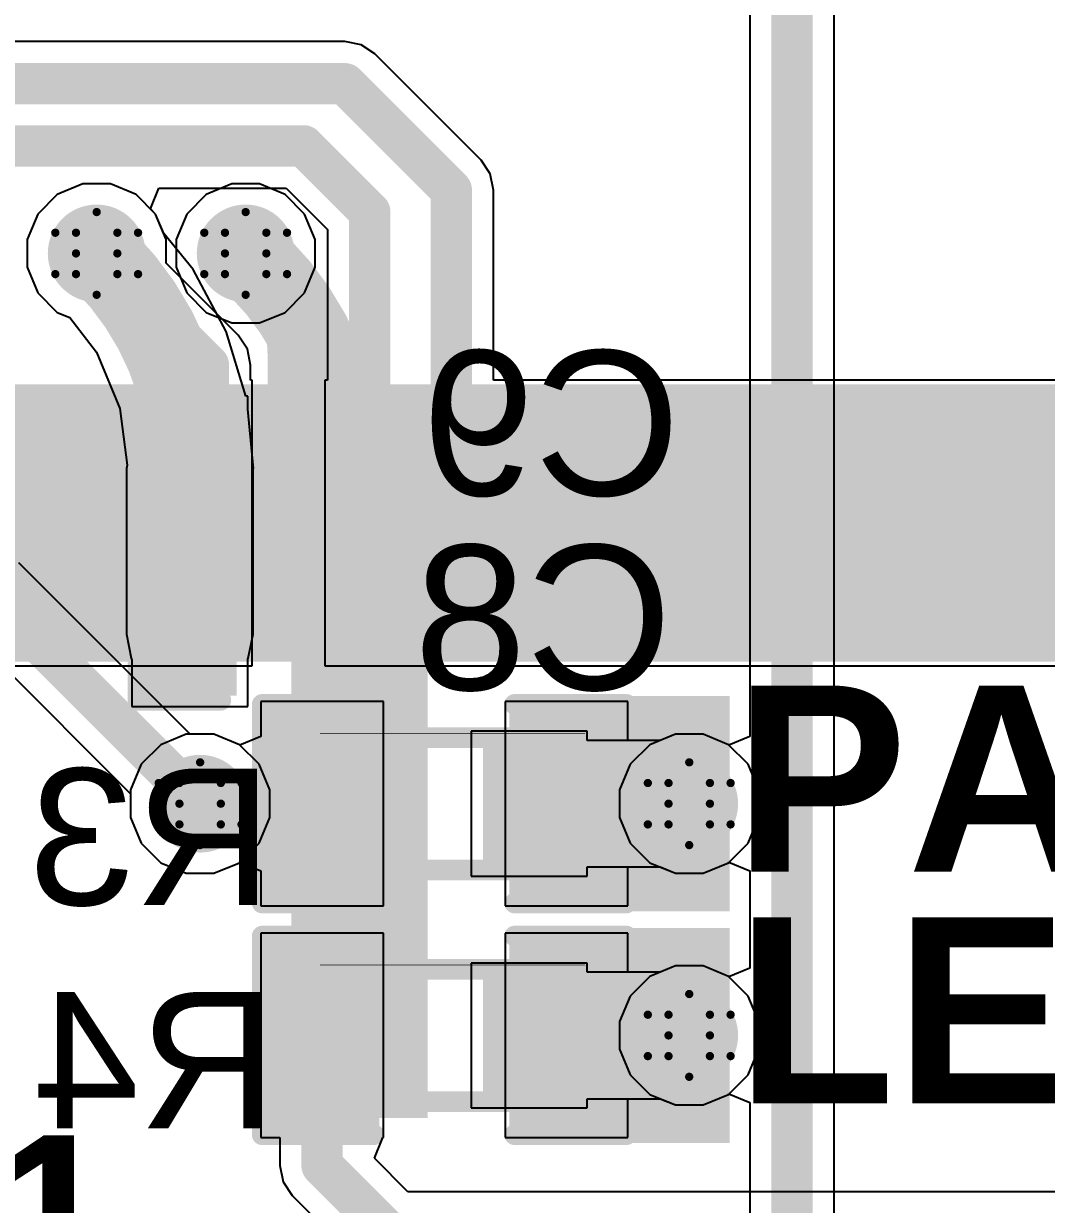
# Model space of a CAD drawing. Header units: inches. Extents: x -0.2 to 15.8, y 0 to 3.5.
# Drawn here: x 0.7223 to 0.9695, y 0.5292 to 0.8145 of the extents above; entities that cross this region are included whole.
import ezdxf

# ---------------------------------------------------------------- set-up
doc = ezdxf.new("R2010")
doc.units = ezdxf.units.IN
doc.header["$MEASUREMENT"] = 0
for name, color, linetype in [('Bottom Layer', 5, 'Continuous'), ('Bottom Overlay', 54, 'Continuous'), ('Bottom Paste', 16, 'Continuous'), ('Bottom Solder', 6, 'Continuous'), ('Drill Drawing', 1, 'Continuous'), ('Signal_1', 16, 'Continuous'), ('Signal_2', 76, 'Continuous'), ('Top Layer', 1, 'Continuous'), ('Top Overlay', 2, 'Continuous'), ('Top Paste', 8, 'Continuous'), ('Top Solder', 216, 'Continuous'), ('Via Holes', 16, 'Continuous')]:
    doc.layers.add(name, color=color, linetype=linetype)
doc.styles.add('Arial', font='', dxfattribs={"height": 0.2})
doc.styles.add('Arial_Bold', font='', dxfattribs={"height": 0.2})
doc.styles.get('Arial').set_extended_font_data('Arial')
doc.styles.get('Arial_Bold').set_extended_font_data('Arial', bold=True)

msp = doc.modelspace()

# ---------------------------------------------------------------- hatches: boundary and pattern name
at = {"layer": 'Bottom Layer'}
h = msp.add_hatch(color=5, dxfattribs=at)
edge = h.paths.add_edge_path()
edge.add_arc((0.74, 0.759), 0.01181, 0, 360)
h = msp.add_hatch(color=5, dxfattribs=at)
edge = h.paths.add_edge_path()
edge.add_arc((0.776, 0.759), 0.01181, 0, 360)
for points in [[(0.7715, 0.7195), (0.7715, 0.6945), (0.7535, 0.6945), (0.7535, 0.7195)], [(0.8085, 0.7195), (0.8085, 0.6945), (0.7905, 0.6945), (0.7905, 0.7195)], [(0.787, 0.55), (0.82, 0.55), (0.82, 0.704), (0.787, 0.704)], [(0.7715, 0.6795), (0.7715, 0.6545), (0.7535, 0.6545), (0.7535, 0.6795)], [(0.8085, 0.6795), (0.8085, 0.6545), (0.7905, 0.6545), (0.7905, 0.6795)], [(0.8165, 0.6385), (0.8165, 0.6135), (0.7985, 0.6135), (0.7985, 0.6385)], [(0.8535, 0.6385), (0.8535, 0.6135), (0.8355, 0.6135), (0.8355, 0.6385)], [(0.8165, 0.5825), (0.8165, 0.5575), (0.7985, 0.5575), (0.7985, 0.5825)], [(0.8535, 0.5825), (0.8535, 0.5575), (0.8355, 0.5575), (0.8355, 0.5825)]]:
    msp.add_hatch(color=5, dxfattribs=at).paths.add_polyline_path(points)
h = msp.add_hatch(color=5, dxfattribs=at)
edge = h.paths.add_edge_path()
edge.add_arc((0.765, 0.626), 0.01181, 0, 360)
h = msp.add_hatch(color=5, dxfattribs=at)
edge = h.paths.add_edge_path()
edge.add_arc((0.88319, 0.626), 0.01181, 0, 360)
h = msp.add_hatch(color=5, dxfattribs=at)
edge = h.paths.add_edge_path()
edge.add_arc((0.88319, 0.57), 0.01181, 0, 360)
at = {"layer": 'Bottom Paste'}
for points in [[(0.7715, 0.7195), (0.7715, 0.6945), (0.7535, 0.6945), (0.7535, 0.7195)], [(0.8085, 0.7195), (0.8085, 0.6945), (0.7905, 0.6945), (0.7905, 0.7195)], [(0.7715, 0.6795), (0.7715, 0.6545), (0.7535, 0.6545), (0.7535, 0.6795)], [(0.8085, 0.6795), (0.8085, 0.6545), (0.7905, 0.6545), (0.7905, 0.6795)], [(0.8165, 0.6385), (0.8165, 0.6135), (0.7985, 0.6135), (0.7985, 0.6385)], [(0.8535, 0.6385), (0.8535, 0.6135), (0.8355, 0.6135), (0.8355, 0.6385)], [(0.8165, 0.5825), (0.8165, 0.5575), (0.7985, 0.5575), (0.7985, 0.5825)], [(0.8535, 0.5825), (0.8535, 0.5575), (0.8355, 0.5575), (0.8355, 0.5825)]]:
    msp.add_hatch(color=16, dxfattribs=at).paths.add_polyline_path(points)
at = {"layer": 'Bottom Solder'}
for points in [[(0.77386, 0.72186), (0.77386, 0.69214), (0.75114, 0.69214), (0.75114, 0.72186)], [(0.81086, 0.72186), (0.81086, 0.69214), (0.78814, 0.69214), (0.78814, 0.72186)], [(0.77386, 0.68186), (0.77386, 0.65214), (0.75114, 0.65214), (0.75114, 0.68186)], [(0.81086, 0.68186), (0.81086, 0.65214), (0.78814, 0.65214), (0.78814, 0.68186)], [(0.81867, 0.64067), (0.81867, 0.61133), (0.79634, 0.61133), (0.79634, 0.64067)], [(0.85567, 0.64067), (0.85567, 0.61133), (0.83334, 0.61133), (0.83334, 0.64067)], [(0.81867, 0.58467), (0.81867, 0.55533), (0.79634, 0.55533), (0.79634, 0.58467)], [(0.85567, 0.58467), (0.85567, 0.55533), (0.83334, 0.55533), (0.83334, 0.58467)]]:
    msp.add_hatch(color=6, dxfattribs=at).paths.add_polyline_path(points)
at = {"layer": 'Signal_1'}
h = msp.add_hatch(color=16, dxfattribs=at)
edge = h.paths.add_edge_path()
edge.add_arc((0.74, 0.759), 0.01181, 0, 360)
h = msp.add_hatch(color=16, dxfattribs=at)
edge = h.paths.add_edge_path()
edge.add_arc((0.776, 0.759), 0.01181, 0, 360)
h = msp.add_hatch(color=16, dxfattribs=at)
edge = h.paths.add_edge_path()
edge.add_arc((0.765, 0.626), 0.01181, 0, 360)
h = msp.add_hatch(color=16, dxfattribs=at)
edge = h.paths.add_edge_path()
edge.add_arc((0.88319, 0.626), 0.01181, 0, 360)
h = msp.add_hatch(color=16, dxfattribs=at)
edge = h.paths.add_edge_path()
edge.add_arc((0.88319, 0.57), 0.01181, 0, 360)
at = {"layer": 'Signal_2'}
h = msp.add_hatch(color=76, dxfattribs=at)
edge = h.paths.add_edge_path()
edge.add_arc((0.74, 0.759), 0.01181, 0, 360)
h = msp.add_hatch(color=76, dxfattribs=at)
edge = h.paths.add_edge_path()
edge.add_arc((0.776, 0.759), 0.01181, 0, 360)
h = msp.add_hatch(color=76, dxfattribs=at)
edge = h.paths.add_edge_path()
edge.add_arc((0.765, 0.626), 0.01181, 0, 360)
h = msp.add_hatch(color=76, dxfattribs=at)
edge = h.paths.add_edge_path()
edge.add_arc((0.88319, 0.626), 0.01181, 0, 360)
h = msp.add_hatch(color=76, dxfattribs=at)
edge = h.paths.add_edge_path()
edge.add_arc((0.88319, 0.57), 0.01181, 0, 360)
at = {"layer": 'Top Layer'}
h = msp.add_hatch(color=1, dxfattribs=at)
edge = h.paths.add_edge_path()
edge.add_arc((0.74, 0.759), 0.01181, 0, 360)
h = msp.add_hatch(color=1, dxfattribs=at)
edge = h.paths.add_edge_path()
edge.add_arc((0.776, 0.759), 0.01181, 0, 360)
for points in [[(0.73317, 0.72338), (0.73317, 0.66432), (0.72135, 0.66432), (0.72135, 0.72338)], [(0.75285, 0.72338), (0.75285, 0.66432), (0.74104, 0.66432), (0.74104, 0.72338)], [(0.77254, 0.72338), (0.77254, 0.66432), (0.76073, 0.66432), (0.76073, 0.72338)], [(0.79222, 0.72338), (0.79222, 0.66432), (0.78041, 0.66432), (0.78041, 0.72338)], [(0.81191, 0.72338), (0.81191, 0.66432), (0.8001, 0.66432), (0.8001, 0.72338)], [(0.83159, 0.72338), (0.83159, 0.66432), (0.81978, 0.66432), (0.81978, 0.72338)], [(0.85128, 0.72338), (0.85128, 0.66432), (0.83947, 0.66432), (0.83947, 0.72338)], [(0.87096, 0.72338), (0.87096, 0.66432), (0.85915, 0.66432), (0.85915, 0.72338)], [(0.89065, 0.72338), (0.89065, 0.66432), (0.87884, 0.66432), (0.87884, 0.72338)], [(0.91033, 0.72338), (0.91033, 0.66432), (0.89852, 0.66432), (0.89852, 0.72338)], [(0.93002, 0.72338), (0.93002, 0.66432), (0.91821, 0.66432), (0.91821, 0.72338)], [(0.9497, 0.72338), (0.9497, 0.66432), (0.93789, 0.66432), (0.93789, 0.72338)], [(0.96939, 0.72338), (0.96939, 0.66432), (0.95758, 0.66432), (0.95758, 0.72338)], [(0.78463, 0.64569), (0.80432, 0.64569), (0.80432, 0.60631), (0.78463, 0.60631)], [(0.84369, 0.64569), (0.86337, 0.64569), (0.86337, 0.60631), (0.84369, 0.60631)], [(0.78463, 0.58969), (0.80432, 0.58969), (0.80432, 0.55031), (0.78463, 0.55031)], [(0.84369, 0.58969), (0.86337, 0.58969), (0.86337, 0.55031), (0.84369, 0.55031)]]:
    msp.add_hatch(color=1, dxfattribs=at).paths.add_polyline_path(points)
h = msp.add_hatch(color=1, dxfattribs=at)
edge = h.paths.add_edge_path()
edge.add_arc((0.765, 0.626), 0.01181, 0, 360)
h = msp.add_hatch(color=1, dxfattribs=at)
edge = h.paths.add_edge_path()
edge.add_arc((0.88319, 0.626), 0.01181, 0, 360)
h = msp.add_hatch(color=1, dxfattribs=at)
edge = h.paths.add_edge_path()
edge.add_arc((0.88319, 0.57), 0.01181, 0, 360)
at = {"layer": 'Top Overlay'}
for points in [[(0.868, 0.6), (0.893, 0.6), (0.893, 0.652), (0.868, 0.652)], [(0.868, 0.544), (0.893, 0.544), (0.893, 0.596), (0.868, 0.596)]]:
    msp.add_hatch(color=2, dxfattribs=at).paths.add_polyline_path(points)
at = {"layer": 'Top Paste'}
for points in [[(0.73317, 0.72338), (0.73317, 0.66432), (0.72135, 0.66432), (0.72135, 0.72338)], [(0.75285, 0.72338), (0.75285, 0.66432), (0.74104, 0.66432), (0.74104, 0.72338)], [(0.77254, 0.72338), (0.77254, 0.66432), (0.76073, 0.66432), (0.76073, 0.72338)], [(0.79222, 0.72338), (0.79222, 0.66432), (0.78041, 0.66432), (0.78041, 0.72338)], [(0.81191, 0.72338), (0.81191, 0.66432), (0.8001, 0.66432), (0.8001, 0.72338)], [(0.83159, 0.72338), (0.83159, 0.66432), (0.81978, 0.66432), (0.81978, 0.72338)], [(0.85128, 0.72338), (0.85128, 0.66432), (0.83947, 0.66432), (0.83947, 0.72338)], [(0.87096, 0.72338), (0.87096, 0.66432), (0.85915, 0.66432), (0.85915, 0.72338)], [(0.89065, 0.72338), (0.89065, 0.66432), (0.87884, 0.66432), (0.87884, 0.72338)], [(0.91033, 0.72338), (0.91033, 0.66432), (0.89852, 0.66432), (0.89852, 0.72338)], [(0.93002, 0.72338), (0.93002, 0.66432), (0.91821, 0.66432), (0.91821, 0.72338)], [(0.9497, 0.72338), (0.9497, 0.66432), (0.93789, 0.66432), (0.93789, 0.72338)], [(0.96939, 0.72338), (0.96939, 0.66432), (0.95758, 0.66432), (0.95758, 0.72338)], [(0.78463, 0.64569), (0.80432, 0.64569), (0.80432, 0.60631), (0.78463, 0.60631)], [(0.84369, 0.64569), (0.86337, 0.64569), (0.86337, 0.60631), (0.84369, 0.60631)], [(0.78463, 0.58969), (0.80432, 0.58969), (0.80432, 0.55031), (0.78463, 0.55031)], [(0.84369, 0.58969), (0.86337, 0.58969), (0.86337, 0.55031), (0.84369, 0.55031)]]:
    msp.add_hatch(color=8, dxfattribs=at).paths.add_polyline_path(points)
at = {"layer": 'Top Solder'}
for points in [[(0.73717, 0.72738), (0.73717, 0.66032), (0.71735, 0.66032), (0.71735, 0.72738)], [(0.75685, 0.72738), (0.75685, 0.66032), (0.73704, 0.66032), (0.73704, 0.72738)], [(0.77654, 0.72738), (0.77654, 0.66032), (0.75673, 0.66032), (0.75673, 0.72738)], [(0.79622, 0.72738), (0.79622, 0.66032), (0.77641, 0.66032), (0.77641, 0.72738)], [(0.81591, 0.72738), (0.81591, 0.66032), (0.7961, 0.66032), (0.7961, 0.72738)], [(0.83559, 0.72738), (0.83559, 0.66032), (0.81578, 0.66032), (0.81578, 0.72738)], [(0.85528, 0.72738), (0.85528, 0.66032), (0.83547, 0.66032), (0.83547, 0.72738)], [(0.87496, 0.72738), (0.87496, 0.66032), (0.85515, 0.66032), (0.85515, 0.72738)], [(0.89465, 0.72738), (0.89465, 0.66032), (0.87484, 0.66032), (0.87484, 0.72738)], [(0.91433, 0.72738), (0.91433, 0.66032), (0.89452, 0.66032), (0.89452, 0.72738)], [(0.93402, 0.72738), (0.93402, 0.66032), (0.91421, 0.66032), (0.91421, 0.72738)], [(0.9537, 0.72738), (0.9537, 0.66032), (0.93389, 0.66032), (0.93389, 0.72738)], [(0.97339, 0.72738), (0.97339, 0.66032), (0.95358, 0.66032), (0.95358, 0.72738)], [(0.78063, 0.64969), (0.80832, 0.64969), (0.80832, 0.60231), (0.78063, 0.60231)], [(0.83969, 0.64969), (0.86737, 0.64969), (0.86737, 0.60231), (0.83969, 0.60231)], [(0.78063, 0.59369), (0.80832, 0.59369), (0.80832, 0.54631), (0.78063, 0.54631)], [(0.83969, 0.59369), (0.86737, 0.59369), (0.86737, 0.54631), (0.83969, 0.54631)]]:
    msp.add_hatch(color=216, dxfattribs=at).paths.add_polyline_path(points)
at = {"layer": 'Via Holes'}
h = msp.add_hatch(color=7, dxfattribs=at)
edge = h.paths.add_edge_path()
edge.add_arc((0.74, 0.759), 0.00591, 0, 360)
h = msp.add_hatch(color=7, dxfattribs=at)
edge = h.paths.add_edge_path()
edge.add_arc((0.776, 0.759), 0.00591, 0, 360)
h = msp.add_hatch(color=7, dxfattribs=at)
edge = h.paths.add_edge_path()
edge.add_arc((0.765, 0.626), 0.00591, 0, 360)
h = msp.add_hatch(color=7, dxfattribs=at)
edge = h.paths.add_edge_path()
edge.add_arc((0.88319, 0.626), 0.00591, 0, 360)
h = msp.add_hatch(color=7, dxfattribs=at)
edge = h.paths.add_edge_path()
edge.add_arc((0.88319, 0.57), 0.00591, 0, 360)

# ---------------------------------------------------------------- linework, layer by layer
at = {"layer": 'Bottom Layer'}
for p, q in [((0.73666, 0.77581), (0.73048, 0.77325)), ((0.74334, 0.77581), (0.73666, 0.77581)), ((0.74952, 0.77325), (0.74334, 0.77581)), ((0.73048, 0.77325), (0.72575, 0.76852)), ((0.75425, 0.76852), (0.74952, 0.77325)), ((0.72575, 0.76852), (0.72319, 0.76234)), ((0.75621, 0.76379), (0.75425, 0.76852)), ((0.72319, 0.76234), (0.72319, 0.75566)), ((0.76332, 0.75513), (0.75621, 0.76379)), ((0.72319, 0.75566), (0.72575, 0.74948)), ((0.77132, 0.74015), (0.76332, 0.75513)), ((0.72575, 0.74948), (0.73048, 0.74475)), ((0.73048, 0.74475), (0.73351, 0.74349)), ((0.73351, 0.74349), (0.73995, 0.7351)), ((0.77607, 0.7245), (0.77132, 0.74015)), ((0.73995, 0.7351), (0.74557, 0.72155)), ((0.7765, 0.7245), (0.77607, 0.7245)), ((0.7765, 0.72139), (0.7765, 0.7245)), ((0.74557, 0.72155), (0.74737, 0.70783)), ((0.77792, 0.707), (0.7765, 0.72139)), ((0.74737, 0.70783), (0.74721, 0.707)), ((0.74721, 0.707), (0.74721, 0.667)), ((0.77779, 0.667), (0.77779, 0.707)), ((0.77779, 0.707), (0.77792, 0.707)), ((0.74721, 0.667), (0.74837, 0.66115)), ((0.77663, 0.66115), (0.77779, 0.667)), ((0.74837, 0.66115), (0.7485, 0.66095)), ((0.7485, 0.66095), (0.7485, 0.6495)), ((0.7765, 0.66095), (0.77663, 0.66115)), ((0.7765, 0.6495), (0.7765, 0.66095)), ((0.7485, 0.6495), (0.7765, 0.6495)), ((0.76166, 0.64281), (0.75548, 0.64025)), ((0.76834, 0.64281), (0.76166, 0.64281)), ((0.77452, 0.64025), (0.76834, 0.64281)), ((0.8585, 0.6435), (0.8305, 0.6435)), ((0.8305, 0.6435), (0.8305, 0.6085)), ((0.8585, 0.64129), (0.8585, 0.6435)), ((0.87985, 0.64281), (0.87618, 0.64129)), ((0.88653, 0.64281), (0.87985, 0.64281)), ((0.89271, 0.64025), (0.88653, 0.64281)), ((0.75548, 0.64025), (0.75075, 0.63552)), ((0.77925, 0.63552), (0.77452, 0.64025)), ((0.87618, 0.64129), (0.8585, 0.64129)), ((0.89744, 0.63552), (0.89271, 0.64025)), ((0.75075, 0.63552), (0.74819, 0.62934)), ((0.78181, 0.62934), (0.77925, 0.63552)), ((0.9, 0.62934), (0.89744, 0.63552)), ((0.74819, 0.62934), (0.74819, 0.62266)), ((0.78181, 0.62266), (0.78181, 0.62934)), ((0.9, 0.62266), (0.9, 0.62934)), ((0.74819, 0.62266), (0.75075, 0.61648)), ((0.77925, 0.61648), (0.78181, 0.62266)), ((0.89744, 0.61648), (0.9, 0.62266)), ((0.75075, 0.61648), (0.75548, 0.61175)), ((0.77452, 0.61175), (0.77925, 0.61648)), ((0.89271, 0.61175), (0.89744, 0.61648)), ((0.75548, 0.61175), (0.76166, 0.60919)), ((0.76834, 0.60919), (0.77452, 0.61175)), ((0.88653, 0.60919), (0.89271, 0.61175)), ((0.76166, 0.60919), (0.76834, 0.60919)), ((0.8305, 0.6085), (0.8585, 0.6085)), ((0.8585, 0.6085), (0.8585, 0.61071)), ((0.8585, 0.61071), (0.87618, 0.61071)), ((0.87618, 0.61071), (0.87985, 0.60919)), ((0.87985, 0.60919), (0.88653, 0.60919)), ((0.8585, 0.5875), (0.8305, 0.5875)), ((0.8305, 0.5875), (0.8305, 0.5525)), ((0.8585, 0.58529), (0.8585, 0.5875)), ((0.87618, 0.58529), (0.8585, 0.58529)), ((0.87985, 0.58681), (0.87618, 0.58529)), ((0.88653, 0.58681), (0.87985, 0.58681)), ((0.89271, 0.58425), (0.88653, 0.58681)), ((0.89744, 0.57952), (0.89271, 0.58425)), ((0.9, 0.57334), (0.89744, 0.57952)), ((0.9, 0.56666), (0.9, 0.57334)), ((0.89744, 0.56048), (0.9, 0.56666)), ((0.89271, 0.55575), (0.89744, 0.56048)), ((0.8585, 0.5525), (0.8585, 0.55471)), ((0.8585, 0.55471), (0.87618, 0.55471)), ((0.87618, 0.55471), (0.87985, 0.55319)), ((0.88653, 0.55319), (0.89271, 0.55575)), ((0.8305, 0.5525), (0.8585, 0.5525)), ((0.87985, 0.55319), (0.88653, 0.55319))]:
    msp.add_line(p, q, dxfattribs=at)
at = {"layer": 'Bottom Layer', "const_width": 0.02}
for points in [[(0.74, 0.759), (0.74164, 0.75736)], [(0.776, 0.759), (0.77935, 0.75565)], [(0.7625, 0.667), (0.7625, 0.707)], [(0.85353, 0.626), (0.88319, 0.626)], [(0.85353, 0.57), (0.88319, 0.57)]]:
    msp.add_lwpolyline(points, dxfattribs=at)
at = {"layer": 'Bottom Layer', "const_width": 0.01}
for points in [[(0.735, 0.759, 1), (0.745, 0.759, 1)], [(0.771, 0.759, 1), (0.781, 0.759, 1)], [(0.73664, 0.75736, 1), (0.74664, 0.75736, 1)], [(0.73664, 0.75736, 1), (0.74664, 0.75736, 1)], [(0.77435, 0.75565, 1), (0.78435, 0.75565, 1)], [(0.77435, 0.75565, 1), (0.78435, 0.75565, 1)], [(0.7575, 0.707, 1), (0.7675, 0.707, 1)], [(0.7575, 0.707, 1), (0.7675, 0.707, 1)], [(0.7945, 0.707, 1), (0.8045, 0.707, 1)], [(0.7575, 0.667, 1), (0.7675, 0.667, 1)], [(0.84853, 0.626, 1), (0.85853, 0.626, 1)], [(0.87819, 0.626, 1), (0.88819, 0.626, 1)], [(0.84853, 0.57, 1), (0.85853, 0.57, 1)], [(0.87819, 0.57, 1), (0.88819, 0.57, 1)]]:
    msp.add_lwpolyline(points, format="xyb", close=True, dxfattribs=at)
at = {"layer": 'Bottom Layer', "const_width": 0.02}
for points in [[(0.74164, 0.75736, -0.198912), (0.7625, 0.707)], [(0.77935, 0.75565, -0.198912), (0.7995, 0.707)]]:
    msp.add_lwpolyline(points, format="xyb", dxfattribs=at)
at = {"layer": 'Bottom Overlay'}
for points, const_width in [([(0.75, 0.723), (0.77, 0.723)], 0.005), ([(0.75, 0.691), (0.75, 0.723)], 0.005), ([(0.792, 0.723), (0.812, 0.723)], 0.005), ([(0.812, 0.691), (0.812, 0.723)], 0.005), ([(0.75, 0.691), (0.77, 0.691)], 0.005), ([(0.792, 0.691), (0.812, 0.691)], 0.005), ([(0.75, 0.651), (0.75, 0.683)], 0.005), ([(0.75, 0.683), (0.77, 0.683)], 0.005), ([(0.792, 0.683), (0.812, 0.683)], 0.005), ([(0.812, 0.651), (0.812, 0.683)], 0.005), ([(0.75, 0.651), (0.77, 0.651)], 0.005), ([(0.792, 0.651), (0.812, 0.651)], 0.005), ([(0.795, 0.642), (0.857, 0.642)], 0.005), ([(0.795, 0.61), (0.795, 0.642)], 0.005), ([(0.794, 0.643), (0.858, 0.643)], 0.000127), ([(0.857, 0.61), (0.857, 0.642)], 0.005), ([(0.795, 0.61), (0.857, 0.61)], 0.005), ([(0.795, 0.586), (0.857, 0.586)], 0.005), ([(0.795, 0.554), (0.795, 0.586)], 0.005), ([(0.857, 0.554), (0.857, 0.586)], 0.005), ([(0.794, 0.587), (0.858, 0.587)], 0.000127), ([(0.795, 0.554), (0.857, 0.554)], 0.005)]:
    msp.add_lwpolyline(points, dxfattribs=dict(at, const_width=const_width))
for points, const_width in [([(0.74875, 0.723, 1), (0.75125, 0.723, 1)], 0.0025), ([(0.74875, 0.723, 1), (0.75125, 0.723, 1)], 0.0025), ([(0.76875, 0.723, 1), (0.77125, 0.723, 1)], 0.0025), ([(0.79075, 0.723, 1), (0.79325, 0.723, 1)], 0.0025), ([(0.81075, 0.723, 1), (0.81325, 0.723, 1)], 0.0025), ([(0.81075, 0.723, 1), (0.81325, 0.723, 1)], 0.0025), ([(0.74875, 0.691, 1), (0.75125, 0.691, 1)], 0.0025), ([(0.74875, 0.691, 1), (0.75125, 0.691, 1)], 0.0025), ([(0.76875, 0.691, 1), (0.77125, 0.691, 1)], 0.0025), ([(0.79075, 0.691, 1), (0.79325, 0.691, 1)], 0.0025), ([(0.81075, 0.691, 1), (0.81325, 0.691, 1)], 0.0025), ([(0.81075, 0.691, 1), (0.81325, 0.691, 1)], 0.0025), ([(0.74875, 0.683, 1), (0.75125, 0.683, 1)], 0.0025), ([(0.74875, 0.683, 1), (0.75125, 0.683, 1)], 0.0025), ([(0.76875, 0.683, 1), (0.77125, 0.683, 1)], 0.0025), ([(0.79075, 0.683, 1), (0.79325, 0.683, 1)], 0.0025), ([(0.81075, 0.683, 1), (0.81325, 0.683, 1)], 0.0025), ([(0.81075, 0.683, 1), (0.81325, 0.683, 1)], 0.0025), ([(0.74875, 0.651, 1), (0.75125, 0.651, 1)], 0.0025), ([(0.74875, 0.651, 1), (0.75125, 0.651, 1)], 0.0025), ([(0.76875, 0.651, 1), (0.77125, 0.651, 1)], 0.0025), ([(0.79075, 0.651, 1), (0.79325, 0.651, 1)], 0.0025), ([(0.81075, 0.651, 1), (0.81325, 0.651, 1)], 0.0025), ([(0.81075, 0.651, 1), (0.81325, 0.651, 1)], 0.0025), ([(0.79375, 0.642, 1), (0.79625, 0.642, 1)], 0.0025), ([(0.79375, 0.642, 1), (0.79625, 0.642, 1)], 0.0025), ([(0.79397, 0.643, 1), (0.79403, 0.643, 1)], 0.0000635), ([(0.85575, 0.642, 1), (0.85825, 0.642, 1)], 0.0025), ([(0.85575, 0.642, 1), (0.85825, 0.642, 1)], 0.0025), ([(0.85797, 0.643, 1), (0.85803, 0.643, 1)], 0.0000635), ([(0.79375, 0.61, 1), (0.79625, 0.61, 1)], 0.0025), ([(0.79375, 0.61, 1), (0.79625, 0.61, 1)], 0.0025), ([(0.85575, 0.61, 1), (0.85825, 0.61, 1)], 0.0025), ([(0.85575, 0.61, 1), (0.85825, 0.61, 1)], 0.0025), ([(0.79375, 0.586, 1), (0.79625, 0.586, 1)], 0.0025), ([(0.79375, 0.586, 1), (0.79625, 0.586, 1)], 0.0025), ([(0.85575, 0.586, 1), (0.85825, 0.586, 1)], 0.0025), ([(0.85575, 0.586, 1), (0.85825, 0.586, 1)], 0.0025), ([(0.79397, 0.587, 1), (0.79403, 0.587, 1)], 0.0000635), ([(0.85797, 0.587, 1), (0.85803, 0.587, 1)], 0.0000635), ([(0.79375, 0.554, 1), (0.79625, 0.554, 1)], 0.0025), ([(0.79375, 0.554, 1), (0.79625, 0.554, 1)], 0.0025), ([(0.85575, 0.554, 1), (0.85825, 0.554, 1)], 0.0025), ([(0.85575, 0.554, 1), (0.85825, 0.554, 1)], 0.0025)]:
    msp.add_lwpolyline(points, format="xyb", close=True, dxfattribs=dict(at, const_width=const_width))
at = {"layer": 'Drill Drawing', "const_width": 0.002}
for points in [[(0.735, 0.764), (0.74, 0.769)], [(0.74, 0.769), (0.745, 0.764)], [(0.771, 0.764), (0.776, 0.769)], [(0.776, 0.769), (0.781, 0.764)], [(0.73, 0.764), (0.735, 0.759)], [(0.73, 0.764), (0.735, 0.764)], [(0.745, 0.764), (0.75, 0.764)], [(0.745, 0.759), (0.75, 0.764)], [(0.766, 0.764), (0.771, 0.759)], [(0.766, 0.764), (0.771, 0.764)], [(0.781, 0.764), (0.786, 0.764)], [(0.781, 0.759), (0.786, 0.764)], [(0.73, 0.754), (0.735, 0.759)], [(0.745, 0.759), (0.75, 0.754)], [(0.766, 0.754), (0.771, 0.759)], [(0.781, 0.759), (0.786, 0.754)], [(0.73, 0.754), (0.735, 0.754)], [(0.735, 0.754), (0.74, 0.749)], [(0.74, 0.749), (0.745, 0.754)], [(0.745, 0.754), (0.75, 0.754)], [(0.766, 0.754), (0.771, 0.754)], [(0.771, 0.754), (0.776, 0.749)], [(0.776, 0.749), (0.781, 0.754)], [(0.781, 0.754), (0.786, 0.754)], [(0.76, 0.631), (0.765, 0.636)], [(0.765, 0.636), (0.77, 0.631)], [(0.87819, 0.631), (0.88319, 0.636)], [(0.88319, 0.636), (0.88819, 0.631)], [(0.755, 0.631), (0.76, 0.626)], [(0.755, 0.631), (0.76, 0.631)], [(0.77, 0.631), (0.775, 0.631)], [(0.77, 0.626), (0.775, 0.631)], [(0.87319, 0.631), (0.87819, 0.626)], [(0.87319, 0.631), (0.87819, 0.631)], [(0.88819, 0.631), (0.89319, 0.631)], [(0.88819, 0.626), (0.89319, 0.631)], [(0.755, 0.621), (0.76, 0.626)], [(0.77, 0.626), (0.775, 0.621)], [(0.87319, 0.621), (0.87819, 0.626)], [(0.88819, 0.626), (0.89319, 0.621)], [(0.755, 0.621), (0.76, 0.621)], [(0.76, 0.621), (0.765, 0.616)], [(0.765, 0.616), (0.77, 0.621)], [(0.77, 0.621), (0.775, 0.621)], [(0.87319, 0.621), (0.87819, 0.621)], [(0.87819, 0.621), (0.88319, 0.616)], [(0.88319, 0.616), (0.88819, 0.621)], [(0.88819, 0.621), (0.89319, 0.621)], [(0.87819, 0.575), (0.88319, 0.58)], [(0.88319, 0.58), (0.88819, 0.575)], [(0.87319, 0.575), (0.87819, 0.57)], [(0.87319, 0.575), (0.87819, 0.575)], [(0.88819, 0.575), (0.89319, 0.575)], [(0.88819, 0.57), (0.89319, 0.575)], [(0.87319, 0.565), (0.87819, 0.57)], [(0.88819, 0.57), (0.89319, 0.565)], [(0.87319, 0.565), (0.87819, 0.565)], [(0.87819, 0.565), (0.88319, 0.56)], [(0.88319, 0.56), (0.88819, 0.565)], [(0.88819, 0.565), (0.89319, 0.565)]]:
    msp.add_lwpolyline(points, dxfattribs=at)
at = {"layer": 'Drill Drawing', "const_width": 0.001}
for points in [[(0.7395, 0.769, 1), (0.7405, 0.769, 1)], [(0.7395, 0.769, 1), (0.7405, 0.769, 1)], [(0.7755, 0.769, 1), (0.7765, 0.769, 1)], [(0.7755, 0.769, 1), (0.7765, 0.769, 1)], [(0.7295, 0.764, 1), (0.7305, 0.764, 1)], [(0.7295, 0.764, 1), (0.7305, 0.764, 1)], [(0.7345, 0.764, 1), (0.7355, 0.764, 1)], [(0.7345, 0.764, 1), (0.7355, 0.764, 1)], [(0.7445, 0.764, 1), (0.7455, 0.764, 1)], [(0.7445, 0.764, 1), (0.7455, 0.764, 1)], [(0.7495, 0.764, 1), (0.7505, 0.764, 1)], [(0.7495, 0.764, 1), (0.7505, 0.764, 1)], [(0.7655, 0.764, 1), (0.7665, 0.764, 1)], [(0.7655, 0.764, 1), (0.7665, 0.764, 1)], [(0.7705, 0.764, 1), (0.7715, 0.764, 1)], [(0.7705, 0.764, 1), (0.7715, 0.764, 1)], [(0.7805, 0.764, 1), (0.7815, 0.764, 1)], [(0.7805, 0.764, 1), (0.7815, 0.764, 1)], [(0.7855, 0.764, 1), (0.7865, 0.764, 1)], [(0.7855, 0.764, 1), (0.7865, 0.764, 1)], [(0.7345, 0.759, 1), (0.7355, 0.759, 1)], [(0.7345, 0.759, 1), (0.7355, 0.759, 1)], [(0.7445, 0.759, 1), (0.7455, 0.759, 1)], [(0.7445, 0.759, 1), (0.7455, 0.759, 1)], [(0.7705, 0.759, 1), (0.7715, 0.759, 1)], [(0.7705, 0.759, 1), (0.7715, 0.759, 1)], [(0.7805, 0.759, 1), (0.7815, 0.759, 1)], [(0.7805, 0.759, 1), (0.7815, 0.759, 1)], [(0.7295, 0.754, 1), (0.7305, 0.754, 1)], [(0.7295, 0.754, 1), (0.7305, 0.754, 1)], [(0.7345, 0.754, 1), (0.7355, 0.754, 1)], [(0.7345, 0.754, 1), (0.7355, 0.754, 1)], [(0.7445, 0.754, 1), (0.7455, 0.754, 1)], [(0.7445, 0.754, 1), (0.7455, 0.754, 1)], [(0.7495, 0.754, 1), (0.7505, 0.754, 1)], [(0.7495, 0.754, 1), (0.7505, 0.754, 1)], [(0.7655, 0.754, 1), (0.7665, 0.754, 1)], [(0.7655, 0.754, 1), (0.7665, 0.754, 1)], [(0.7705, 0.754, 1), (0.7715, 0.754, 1)], [(0.7705, 0.754, 1), (0.7715, 0.754, 1)], [(0.7805, 0.754, 1), (0.7815, 0.754, 1)], [(0.7805, 0.754, 1), (0.7815, 0.754, 1)], [(0.7855, 0.754, 1), (0.7865, 0.754, 1)], [(0.7855, 0.754, 1), (0.7865, 0.754, 1)], [(0.7395, 0.749, 1), (0.7405, 0.749, 1)], [(0.7395, 0.749, 1), (0.7405, 0.749, 1)], [(0.7755, 0.749, 1), (0.7765, 0.749, 1)], [(0.7755, 0.749, 1), (0.7765, 0.749, 1)], [(0.7645, 0.636, 1), (0.7655, 0.636, 1)], [(0.7645, 0.636, 1), (0.7655, 0.636, 1)], [(0.88269, 0.636, 1), (0.88369, 0.636, 1)], [(0.88269, 0.636, 1), (0.88369, 0.636, 1)], [(0.7545, 0.631, 1), (0.7555, 0.631, 1)], [(0.7545, 0.631, 1), (0.7555, 0.631, 1)], [(0.7595, 0.631, 1), (0.7605, 0.631, 1)], [(0.7595, 0.631, 1), (0.7605, 0.631, 1)], [(0.7695, 0.631, 1), (0.7705, 0.631, 1)], [(0.7695, 0.631, 1), (0.7705, 0.631, 1)], [(0.7745, 0.631, 1), (0.7755, 0.631, 1)], [(0.7745, 0.631, 1), (0.7755, 0.631, 1)], [(0.87269, 0.631, 1), (0.87369, 0.631, 1)], [(0.87269, 0.631, 1), (0.87369, 0.631, 1)], [(0.87769, 0.631, 1), (0.87869, 0.631, 1)], [(0.87769, 0.631, 1), (0.87869, 0.631, 1)], [(0.88769, 0.631, 1), (0.88869, 0.631, 1)], [(0.88769, 0.631, 1), (0.88869, 0.631, 1)], [(0.89269, 0.631, 1), (0.89369, 0.631, 1)], [(0.89269, 0.631, 1), (0.89369, 0.631, 1)], [(0.7595, 0.626, 1), (0.7605, 0.626, 1)], [(0.7595, 0.626, 1), (0.7605, 0.626, 1)], [(0.7695, 0.626, 1), (0.7705, 0.626, 1)], [(0.7695, 0.626, 1), (0.7705, 0.626, 1)], [(0.87769, 0.626, 1), (0.87869, 0.626, 1)], [(0.87769, 0.626, 1), (0.87869, 0.626, 1)], [(0.88769, 0.626, 1), (0.88869, 0.626, 1)], [(0.88769, 0.626, 1), (0.88869, 0.626, 1)], [(0.7545, 0.621, 1), (0.7555, 0.621, 1)], [(0.7545, 0.621, 1), (0.7555, 0.621, 1)], [(0.7595, 0.621, 1), (0.7605, 0.621, 1)], [(0.7595, 0.621, 1), (0.7605, 0.621, 1)], [(0.7695, 0.621, 1), (0.7705, 0.621, 1)], [(0.7695, 0.621, 1), (0.7705, 0.621, 1)], [(0.7745, 0.621, 1), (0.7755, 0.621, 1)], [(0.7745, 0.621, 1), (0.7755, 0.621, 1)], [(0.87269, 0.621, 1), (0.87369, 0.621, 1)], [(0.87269, 0.621, 1), (0.87369, 0.621, 1)], [(0.87769, 0.621, 1), (0.87869, 0.621, 1)], [(0.87769, 0.621, 1), (0.87869, 0.621, 1)], [(0.88769, 0.621, 1), (0.88869, 0.621, 1)], [(0.88769, 0.621, 1), (0.88869, 0.621, 1)], [(0.89269, 0.621, 1), (0.89369, 0.621, 1)], [(0.89269, 0.621, 1), (0.89369, 0.621, 1)], [(0.7645, 0.616, 1), (0.7655, 0.616, 1)], [(0.7645, 0.616, 1), (0.7655, 0.616, 1)], [(0.88269, 0.616, 1), (0.88369, 0.616, 1)], [(0.88269, 0.616, 1), (0.88369, 0.616, 1)], [(0.88269, 0.58, 1), (0.88369, 0.58, 1)], [(0.88269, 0.58, 1), (0.88369, 0.58, 1)], [(0.87269, 0.575, 1), (0.87369, 0.575, 1)], [(0.87269, 0.575, 1), (0.87369, 0.575, 1)], [(0.87769, 0.575, 1), (0.87869, 0.575, 1)], [(0.87769, 0.575, 1), (0.87869, 0.575, 1)], [(0.88769, 0.575, 1), (0.88869, 0.575, 1)], [(0.88769, 0.575, 1), (0.88869, 0.575, 1)], [(0.89269, 0.575, 1), (0.89369, 0.575, 1)], [(0.89269, 0.575, 1), (0.89369, 0.575, 1)], [(0.87769, 0.57, 1), (0.87869, 0.57, 1)], [(0.87769, 0.57, 1), (0.87869, 0.57, 1)], [(0.88769, 0.57, 1), (0.88869, 0.57, 1)], [(0.88769, 0.57, 1), (0.88869, 0.57, 1)], [(0.87269, 0.565, 1), (0.87369, 0.565, 1)], [(0.87269, 0.565, 1), (0.87369, 0.565, 1)], [(0.87769, 0.565, 1), (0.87869, 0.565, 1)], [(0.87769, 0.565, 1), (0.87869, 0.565, 1)], [(0.88769, 0.565, 1), (0.88869, 0.565, 1)], [(0.88769, 0.565, 1), (0.88869, 0.565, 1)], [(0.89269, 0.565, 1), (0.89369, 0.565, 1)], [(0.89269, 0.565, 1), (0.89369, 0.565, 1)], [(0.88269, 0.56, 1), (0.88369, 0.56, 1)], [(0.88269, 0.56, 1), (0.88369, 0.56, 1)]]:
    msp.add_lwpolyline(points, format="xyb", close=True, dxfattribs=at)
at = {"layer": 'Signal_1'}
for p, q in [((0.77266, 0.77581), (0.76648, 0.77325)), ((0.77934, 0.77581), (0.77266, 0.77581)), ((0.78552, 0.77325), (0.77934, 0.77581)), ((0.76648, 0.77325), (0.76175, 0.76852)), ((0.79025, 0.76852), (0.78552, 0.77325)), ((0.76175, 0.76852), (0.75919, 0.76234)), ((0.79281, 0.76234), (0.79025, 0.76852)), ((0.75919, 0.76234), (0.75919, 0.75566)), ((0.79281, 0.75566), (0.79281, 0.76234)), ((0.75919, 0.75566), (0.76175, 0.74948)), ((0.79025, 0.74948), (0.79281, 0.75566)), ((0.76175, 0.74948), (0.76648, 0.74475)), ((0.78552, 0.74475), (0.79025, 0.74948)), ((0.76648, 0.74475), (0.77266, 0.74219)), ((0.77266, 0.74219), (0.77934, 0.74219)), ((0.77934, 0.74219), (0.78552, 0.74475)), ((0.76261, 0.64281), (0.7212, 0.68422)), ((0.70379, 0.67279), (0.74819, 0.62839)), ((0.76834, 0.64281), (0.76261, 0.64281)), ((0.77452, 0.64025), (0.76834, 0.64281)), ((0.87985, 0.64281), (0.87367, 0.64025)), ((0.88653, 0.64281), (0.87985, 0.64281)), ((0.89271, 0.64025), (0.88653, 0.64281)), ((0.77925, 0.63552), (0.77452, 0.64025)), ((0.87367, 0.64025), (0.86894, 0.63552)), ((0.89744, 0.63552), (0.89271, 0.64025)), ((0.78181, 0.62934), (0.77925, 0.63552)), ((0.86894, 0.63552), (0.86638, 0.62934)), ((0.9, 0.62934), (0.89744, 0.63552)), ((0.74819, 0.62839), (0.74819, 0.62266)), ((0.78181, 0.62266), (0.78181, 0.62934)), ((0.86638, 0.62934), (0.86638, 0.62266)), ((0.9, 0.62266), (0.9, 0.62934)), ((0.74819, 0.62266), (0.75075, 0.61648)), ((0.77925, 0.61648), (0.78181, 0.62266)), ((0.86638, 0.62266), (0.86894, 0.61648)), ((0.89744, 0.61648), (0.9, 0.62266)), ((0.75075, 0.61648), (0.75548, 0.61175)), ((0.77452, 0.61175), (0.77925, 0.61648)), ((0.86894, 0.61648), (0.87367, 0.61175)), ((0.89271, 0.61175), (0.89744, 0.61648)), ((0.75548, 0.61175), (0.76166, 0.60919)), ((0.76834, 0.60919), (0.77452, 0.61175)), ((0.87367, 0.61175), (0.87985, 0.60919)), ((0.88653, 0.60919), (0.89271, 0.61175)), ((0.76166, 0.60919), (0.76834, 0.60919)), ((0.87985, 0.60919), (0.88653, 0.60919)), ((0.87985, 0.58681), (0.87367, 0.58425)), ((0.88653, 0.58681), (0.87985, 0.58681)), ((0.89271, 0.58425), (0.88653, 0.58681)), ((0.87367, 0.58425), (0.86894, 0.57952)), ((0.89744, 0.57952), (0.89271, 0.58425)), ((0.86894, 0.57952), (0.86638, 0.57334)), ((0.9, 0.57334), (0.89744, 0.57952)), ((0.86638, 0.57334), (0.86638, 0.56666)), ((0.9, 0.56666), (0.9, 0.57334)), ((0.86638, 0.56666), (0.86894, 0.56048)), ((0.89744, 0.56048), (0.9, 0.56666)), ((0.86894, 0.56048), (0.87367, 0.55575)), ((0.89271, 0.55575), (0.89744, 0.56048)), ((0.87367, 0.55575), (0.87985, 0.55319)), ((0.88653, 0.55319), (0.89271, 0.55575)), ((0.87985, 0.55319), (0.88653, 0.55319))]:
    msp.add_line(p, q, dxfattribs=at)
at = {"layer": 'Signal_1', "const_width": 0.01}
msp.add_lwpolyline([(0.711, 0.68), (0.765, 0.626)], dxfattribs=at)
at = {"layer": 'Signal_1', "const_width": 0.005}
msp.add_lwpolyline([(0.7625, 0.626, 1), (0.7675, 0.626, 1)], format="xyb", close=True, dxfattribs=at)
at = {"layer": 'Signal_2'}
for p, q in [((0.8978, 0.82842), (0.8978, 0.64223)), ((0.9182, 0.294), (0.9182, 0.82842)), ((0.77266, 0.77581), (0.76648, 0.77325)), ((0.77934, 0.77581), (0.77266, 0.77581)), ((0.78552, 0.77325), (0.77934, 0.77581)), ((0.76648, 0.77325), (0.76175, 0.76852)), ((0.79025, 0.76852), (0.78552, 0.77325)), ((0.76175, 0.76852), (0.75919, 0.76234)), ((0.79281, 0.76234), (0.79025, 0.76852)), ((0.75919, 0.76234), (0.75919, 0.75566)), ((0.79281, 0.75566), (0.79281, 0.76234)), ((0.75919, 0.75566), (0.76175, 0.74948)), ((0.79025, 0.74948), (0.79281, 0.75566)), ((0.76175, 0.74948), (0.76648, 0.74475)), ((0.78552, 0.74475), (0.79025, 0.74948)), ((0.76648, 0.74475), (0.77266, 0.74219)), ((0.77266, 0.74219), (0.77934, 0.74219)), ((0.77934, 0.74219), (0.78552, 0.74475)), ((0.76166, 0.64281), (0.75548, 0.64025)), ((0.76834, 0.64281), (0.76166, 0.64281)), ((0.77452, 0.64025), (0.76834, 0.64281)), ((0.87985, 0.64281), (0.87367, 0.64025)), ((0.88653, 0.64281), (0.87985, 0.64281)), ((0.89271, 0.64025), (0.88653, 0.64281)), ((0.8978, 0.64223), (0.8928, 0.64016)), ((0.75548, 0.64025), (0.75075, 0.63552)), ((0.77925, 0.63552), (0.77452, 0.64025)), ((0.87367, 0.64025), (0.86894, 0.63552)), ((0.8928, 0.64016), (0.89271, 0.64025)), ((0.75075, 0.63552), (0.74819, 0.62934)), ((0.78181, 0.62934), (0.77925, 0.63552)), ((0.86894, 0.63552), (0.86638, 0.62934)), ((0.74819, 0.62934), (0.74819, 0.62266)), ((0.78181, 0.62266), (0.78181, 0.62934)), ((0.86638, 0.62934), (0.86638, 0.62266)), ((0.74819, 0.62266), (0.75075, 0.61648)), ((0.77925, 0.61648), (0.78181, 0.62266)), ((0.86638, 0.62266), (0.86894, 0.61648)), ((0.75075, 0.61648), (0.75548, 0.61175)), ((0.77452, 0.61175), (0.77925, 0.61648)), ((0.86894, 0.61648), (0.87367, 0.61175)), ((0.75548, 0.61175), (0.76166, 0.60919)), ((0.76834, 0.60919), (0.77452, 0.61175)), ((0.87367, 0.61175), (0.87985, 0.60919)), ((0.88653, 0.60919), (0.89271, 0.61175)), ((0.89271, 0.61175), (0.8928, 0.61184)), ((0.8928, 0.61184), (0.8978, 0.60977)), ((0.76166, 0.60919), (0.76834, 0.60919)), ((0.87985, 0.60919), (0.88653, 0.60919)), ((0.8978, 0.60977), (0.8978, 0.58623)), ((0.87985, 0.58681), (0.87367, 0.58425)), ((0.88653, 0.58681), (0.87985, 0.58681)), ((0.89271, 0.58425), (0.88653, 0.58681)), ((0.8978, 0.58623), (0.8928, 0.58416)), ((0.87367, 0.58425), (0.86894, 0.57952)), ((0.8928, 0.58416), (0.89271, 0.58425)), ((0.86894, 0.57952), (0.86638, 0.57334)), ((0.86638, 0.57334), (0.86638, 0.56666)), ((0.86638, 0.56666), (0.86894, 0.56048)), ((0.86894, 0.56048), (0.87367, 0.55575)), ((0.87367, 0.55575), (0.87985, 0.55319)), ((0.88653, 0.55319), (0.89271, 0.55575)), ((0.89271, 0.55575), (0.8928, 0.55584)), ((0.8928, 0.55584), (0.8978, 0.55377)), ((0.8978, 0.55377), (0.8978, 0.29822)), ((0.87985, 0.55319), (0.88653, 0.55319))]:
    msp.add_line(p, q, dxfattribs=at)
at = {"layer": 'Signal_2', "const_width": 0.01}
msp.add_lwpolyline([(0.908, 0.294), (0.908, 0.842)], dxfattribs=at)
at = {"layer": 'Top Layer'}
for p, q in [((0.8, 0.8102), (0.59579, 0.8102)), ((0.8039, 0.80942), (0.8, 0.8102)), ((0.80721, 0.80721), (0.8039, 0.80942)), ((0.8329, 0.78152), (0.80721, 0.80721)), ((0.83511, 0.77822), (0.8329, 0.78152)), ((0.83588, 0.77431), (0.83511, 0.77822)), ((0.75297, 0.7698), (0.75504, 0.7748)), ((0.75504, 0.7748), (0.78578, 0.7748)), ((0.78578, 0.7748), (0.7958, 0.76478)), ((0.83588, 0.72838), (0.83588, 0.77431)), ((0.75425, 0.76852), (0.75297, 0.7698)), ((0.75681, 0.76234), (0.75425, 0.76852)), ((0.75681, 0.75661), (0.75681, 0.76234)), ((0.7958, 0.76478), (0.7958, 0.72838)), ((0.77421, 0.73921), (0.75681, 0.75661)), ((0.77642, 0.7359), (0.77421, 0.73921)), ((0.7772, 0.732), (0.77642, 0.7359)), ((0.7772, 0.72838), (0.7772, 0.732)), ((0.77754, 0.72838), (0.7772, 0.72838)), ((0.77754, 0.65932), (0.77754, 0.72838)), ((0.7958, 0.72838), (0.7951, 0.72838)), ((0.7951, 0.72838), (0.7951, 0.65932)), ((1.05313, 0.72838), (0.83588, 0.72838)), ((0.64081, 0.65932), (0.77754, 0.65932)), ((0.7951, 0.65932), (1.05313, 0.65932)), ((0.80932, 0.65068), (0.77963, 0.65068)), ((0.77963, 0.65068), (0.77963, 0.64222)), ((0.80932, 0.60132), (0.80932, 0.65068)), ((0.86837, 0.65068), (0.83869, 0.65068)), ((0.83869, 0.65068), (0.83869, 0.60132)), ((0.86837, 0.64129), (0.86837, 0.65068)), ((0.76166, 0.64281), (0.75548, 0.64025)), ((0.76834, 0.64281), (0.76166, 0.64281)), ((0.77452, 0.64025), (0.76834, 0.64281)), ((0.77963, 0.64222), (0.77463, 0.64014)), ((0.87985, 0.64281), (0.87618, 0.64129)), ((0.88653, 0.64281), (0.87985, 0.64281)), ((0.89271, 0.64025), (0.88653, 0.64281)), ((0.75548, 0.64025), (0.75075, 0.63552)), ((0.77463, 0.64014), (0.77452, 0.64025)), ((0.87618, 0.64129), (0.86837, 0.64129)), ((0.89744, 0.63552), (0.89271, 0.64025)), ((0.75075, 0.63552), (0.74819, 0.62934)), ((0.9, 0.62934), (0.89744, 0.63552)), ((0.74819, 0.62934), (0.74819, 0.62266)), ((0.9, 0.62266), (0.9, 0.62934)), ((0.74819, 0.62266), (0.75075, 0.61648)), ((0.89744, 0.61648), (0.9, 0.62266)), ((0.75075, 0.61648), (0.75548, 0.61175)), ((0.89271, 0.61175), (0.89744, 0.61648)), ((0.75548, 0.61175), (0.76166, 0.60919)), ((0.76834, 0.60919), (0.77452, 0.61175)), ((0.77452, 0.61175), (0.77463, 0.61186)), ((0.77463, 0.61186), (0.77963, 0.60978)), ((0.88653, 0.60919), (0.89271, 0.61175)), ((0.76166, 0.60919), (0.76834, 0.60919)), ((0.77963, 0.60978), (0.77963, 0.60132)), ((0.86837, 0.60132), (0.86837, 0.61071)), ((0.86837, 0.61071), (0.87618, 0.61071)), ((0.87618, 0.61071), (0.87985, 0.60919)), ((0.87985, 0.60919), (0.88653, 0.60919)), ((0.77963, 0.60132), (0.80932, 0.60132)), ((0.83869, 0.60132), (0.86837, 0.60132)), ((0.80932, 0.59469), (0.77963, 0.59469)), ((0.77963, 0.59469), (0.77963, 0.54531)), ((0.80932, 0.54531), (0.80932, 0.59469)), ((0.86837, 0.59469), (0.83869, 0.59469)), ((0.83869, 0.59469), (0.83869, 0.54531)), ((0.86837, 0.58529), (0.86837, 0.59469)), ((0.87618, 0.58529), (0.86837, 0.58529)), ((0.87985, 0.58681), (0.87618, 0.58529)), ((0.88653, 0.58681), (0.87985, 0.58681)), ((0.89271, 0.58425), (0.88653, 0.58681)), ((0.89744, 0.57952), (0.89271, 0.58425)), ((0.9, 0.57334), (0.89744, 0.57952)), ((0.9, 0.56666), (0.9, 0.57334)), ((0.89744, 0.56048), (0.9, 0.56666)), ((0.89271, 0.55575), (0.89744, 0.56048)), ((0.86837, 0.54531), (0.86837, 0.55471)), ((0.86837, 0.55471), (0.87618, 0.55471)), ((0.87618, 0.55471), (0.87985, 0.55319)), ((0.88653, 0.55319), (0.89271, 0.55575)), ((0.87985, 0.55319), (0.88653, 0.55319)), ((0.77963, 0.54531), (0.78428, 0.54531)), ((0.78428, 0.54531), (0.78428, 0.53853)), ((0.8071, 0.54031), (0.80918, 0.54531)), ((0.80918, 0.54531), (0.80932, 0.54531)), ((0.83869, 0.54531), (0.86837, 0.54531)), ((0.81522, 0.5322), (0.8071, 0.54031)), ((0.78428, 0.53853), (0.78505, 0.53463)), ((0.78505, 0.53463), (0.78726, 0.53132)), ((0.78726, 0.53132), (0.80379, 0.51479)), ((1.14378, 0.5322), (0.81522, 0.5322))]:
    msp.add_line(p, q, dxfattribs=at)
for points, const_width in [([(0.59579, 0.8), (0.8, 0.8)], 0.01), ([(0.8, 0.8), (0.82569, 0.77431)], 0.01), ([(0.602, 0.785), (0.79, 0.785)], 0.01), ([(0.79, 0.785), (0.806, 0.769)], 0.01), ([(0.82569, 0.69385), (0.82569, 0.77431)], 0.01), ([(0.806, 0.69385), (0.806, 0.769)], 0.01), ([(0.74, 0.759), (0.767, 0.732)], 0.01), ([(0.767, 0.69422), (0.767, 0.732)], 0.01), ([(0.78632, 0.7341), (0.78632, 0.72794)], 0.01), ([(0.78632, 0.69385), (0.78632, 0.72794)], 0.01), ([(0.76573, 0.69476), (0.76663, 0.69385)], 0.01), ([(0.76663, 0.69385), (0.767, 0.69422)], 0.01), ([(0.857, 0.62608), (0.85708, 0.626)], 0.02), ([(0.85708, 0.626), (0.88319, 0.626)], 0.02), ([(0.765, 0.626), (0.79447, 0.626)], 0.01), ([(0.85681, 0.57), (0.88319, 0.57)], 0.02), ([(0.79447, 0.53853), (0.79447, 0.57)], 0.01), ([(0.79447, 0.53853), (0.811, 0.522)], 0.01)]:
    msp.add_lwpolyline(points, dxfattribs=dict(at, const_width=const_width))
for points, const_width in [([(0.7975, 0.8, 1), (0.8025, 0.8, 1)], 0.005), ([(0.7975, 0.8, 1), (0.8025, 0.8, 1)], 0.005), ([(0.7875, 0.785, 1), (0.7925, 0.785, 1)], 0.005), ([(0.7875, 0.785, 1), (0.7925, 0.785, 1)], 0.005), ([(0.82319, 0.77431, 1), (0.82819, 0.77431, 1)], 0.005), ([(0.82319, 0.77431, 1), (0.82819, 0.77431, 1)], 0.005), ([(0.8035, 0.769, 1), (0.8085, 0.769, 1)], 0.005), ([(0.8035, 0.769, 1), (0.8085, 0.769, 1)], 0.005), ([(0.7375, 0.759, 1), (0.7425, 0.759, 1)], 0.005), ([(0.7735, 0.759, 1), (0.7785, 0.759, 1)], 0.005), ([(0.7645, 0.732, 1), (0.7695, 0.732, 1)], 0.005), ([(0.7645, 0.732, 1), (0.7695, 0.732, 1)], 0.005), ([(0.78382, 0.7341, 1), (0.78882, 0.7341, 1)], 0.005), ([(0.78382, 0.7341, 1), (0.78882, 0.7341, 1)], 0.005), ([(0.78382, 0.72794, 1), (0.78882, 0.72794, 1)], 0.005), ([(0.78382, 0.72794, 1), (0.78882, 0.72794, 1)], 0.005), ([(0.76323, 0.69476, 1), (0.76823, 0.69476, 1)], 0.005), ([(0.7645, 0.69422, 1), (0.7695, 0.69422, 1)], 0.005), ([(0.7645, 0.69422, 1), (0.7695, 0.69422, 1)], 0.005), ([(0.76413, 0.69385, 1), (0.76913, 0.69385, 1)], 0.005), ([(0.76413, 0.69385, 1), (0.76913, 0.69385, 1)], 0.005), ([(0.78382, 0.69385, 1), (0.78882, 0.69385, 1)], 0.005), ([(0.8035, 0.69385, 1), (0.8085, 0.69385, 1)], 0.005), ([(0.82319, 0.69385, 1), (0.82819, 0.69385, 1)], 0.005), ([(0.852, 0.62608, 1), (0.862, 0.62608, 1)], 0.01), ([(0.85208, 0.626, 1), (0.86208, 0.626, 1)], 0.01), ([(0.85208, 0.626, 1), (0.86208, 0.626, 1)], 0.01), ([(0.87819, 0.626, 1), (0.88819, 0.626, 1)], 0.01), ([(0.7625, 0.626, 1), (0.7675, 0.626, 1)], 0.005), ([(0.79197, 0.626, 1), (0.79697, 0.626, 1)], 0.005), ([(0.85181, 0.57, 1), (0.86181, 0.57, 1)], 0.01), ([(0.87819, 0.57, 1), (0.88819, 0.57, 1)], 0.01), ([(0.79197, 0.57, 1), (0.79697, 0.57, 1)], 0.005), ([(0.79197, 0.53853, 1), (0.79697, 0.53853, 1)], 0.005), ([(0.79197, 0.53853, 1), (0.79697, 0.53853, 1)], 0.005)]:
    msp.add_lwpolyline(points, format="xyb", close=True, dxfattribs=dict(at, const_width=const_width))
at = {"layer": 'Top Layer', "const_width": 0.01}
msp.add_lwpolyline([(0.776, 0.759, -0.198912), (0.78632, 0.7341)], format="xyb", dxfattribs=at)
at = {"layer": 'Top Overlay', "const_width": 0.005}
for points in [[(0.78, 0.602), (0.78, 0.65)], [(0.78, 0.65), (0.807, 0.65)], [(0.841, 0.65), (0.868, 0.65)], [(0.868, 0.602), (0.868, 0.65)], [(0.78, 0.602), (0.807, 0.602)], [(0.841, 0.602), (0.868, 0.602)], [(0.78, 0.546), (0.78, 0.594)], [(0.78, 0.594), (0.807, 0.594)], [(0.841, 0.594), (0.868, 0.594)], [(0.868, 0.546), (0.868, 0.594)], [(0.78, 0.546), (0.807, 0.546)], [(0.841, 0.546), (0.868, 0.546)]]:
    msp.add_lwpolyline(points, dxfattribs=at)
at = {"layer": 'Top Overlay', "const_width": 0.0025}
for points in [[(0.77875, 0.65, 1), (0.78125, 0.65, 1)], [(0.77875, 0.65, 1), (0.78125, 0.65, 1)], [(0.80575, 0.65, 1), (0.80825, 0.65, 1)], [(0.83975, 0.65, 1), (0.84225, 0.65, 1)], [(0.86675, 0.65, 1), (0.86925, 0.65, 1)], [(0.86675, 0.65, 1), (0.86925, 0.65, 1)], [(0.77875, 0.602, 1), (0.78125, 0.602, 1)], [(0.77875, 0.602, 1), (0.78125, 0.602, 1)], [(0.80575, 0.602, 1), (0.80825, 0.602, 1)], [(0.83975, 0.602, 1), (0.84225, 0.602, 1)], [(0.86675, 0.602, 1), (0.86925, 0.602, 1)], [(0.86675, 0.602, 1), (0.86925, 0.602, 1)], [(0.77875, 0.594, 1), (0.78125, 0.594, 1)], [(0.77875, 0.594, 1), (0.78125, 0.594, 1)], [(0.80575, 0.594, 1), (0.80825, 0.594, 1)], [(0.83975, 0.594, 1), (0.84225, 0.594, 1)], [(0.86675, 0.594, 1), (0.86925, 0.594, 1)], [(0.86675, 0.594, 1), (0.86925, 0.594, 1)], [(0.77875, 0.546, 1), (0.78125, 0.546, 1)], [(0.77875, 0.546, 1), (0.78125, 0.546, 1)], [(0.80575, 0.546, 1), (0.80825, 0.546, 1)], [(0.83975, 0.546, 1), (0.84225, 0.546, 1)], [(0.86675, 0.546, 1), (0.86925, 0.546, 1)], [(0.86675, 0.546, 1), (0.86925, 0.546, 1)]]:
    msp.add_lwpolyline(points, format="xyb", close=True, dxfattribs=at)

# ---------------------------------------------------------------- texts
at = {"layer": 'Bottom Overlay', "style": 'Arial', "text_generation_flag": 2}
for s, height, p in [('C9', 0.035, (0.88116, 0.70051)), ('C8', 0.035, (0.87916, 0.65351)), ('R3', 0.033, (0.78249, 0.60151)), ('R4', 0.033, (0.78349, 0.54751))]:
    msp.add_text(s, height=height, dxfattribs=at).set_placement(p)
at = {"layer": 'Top Overlay', "style": 'Arial_Bold'}
for s, height, p in [('PALM_LED', 0.045, (0.894, 0.60955)), ('LED_PIN', 0.045, (0.8945, 0.55355)), ('PC1', 0.04, (0.63617, 0.50587))]:
    msp.add_text(s, height=height, rotation=360, dxfattribs=at).set_placement(p)

doc.saveas('drawing.dxf')
